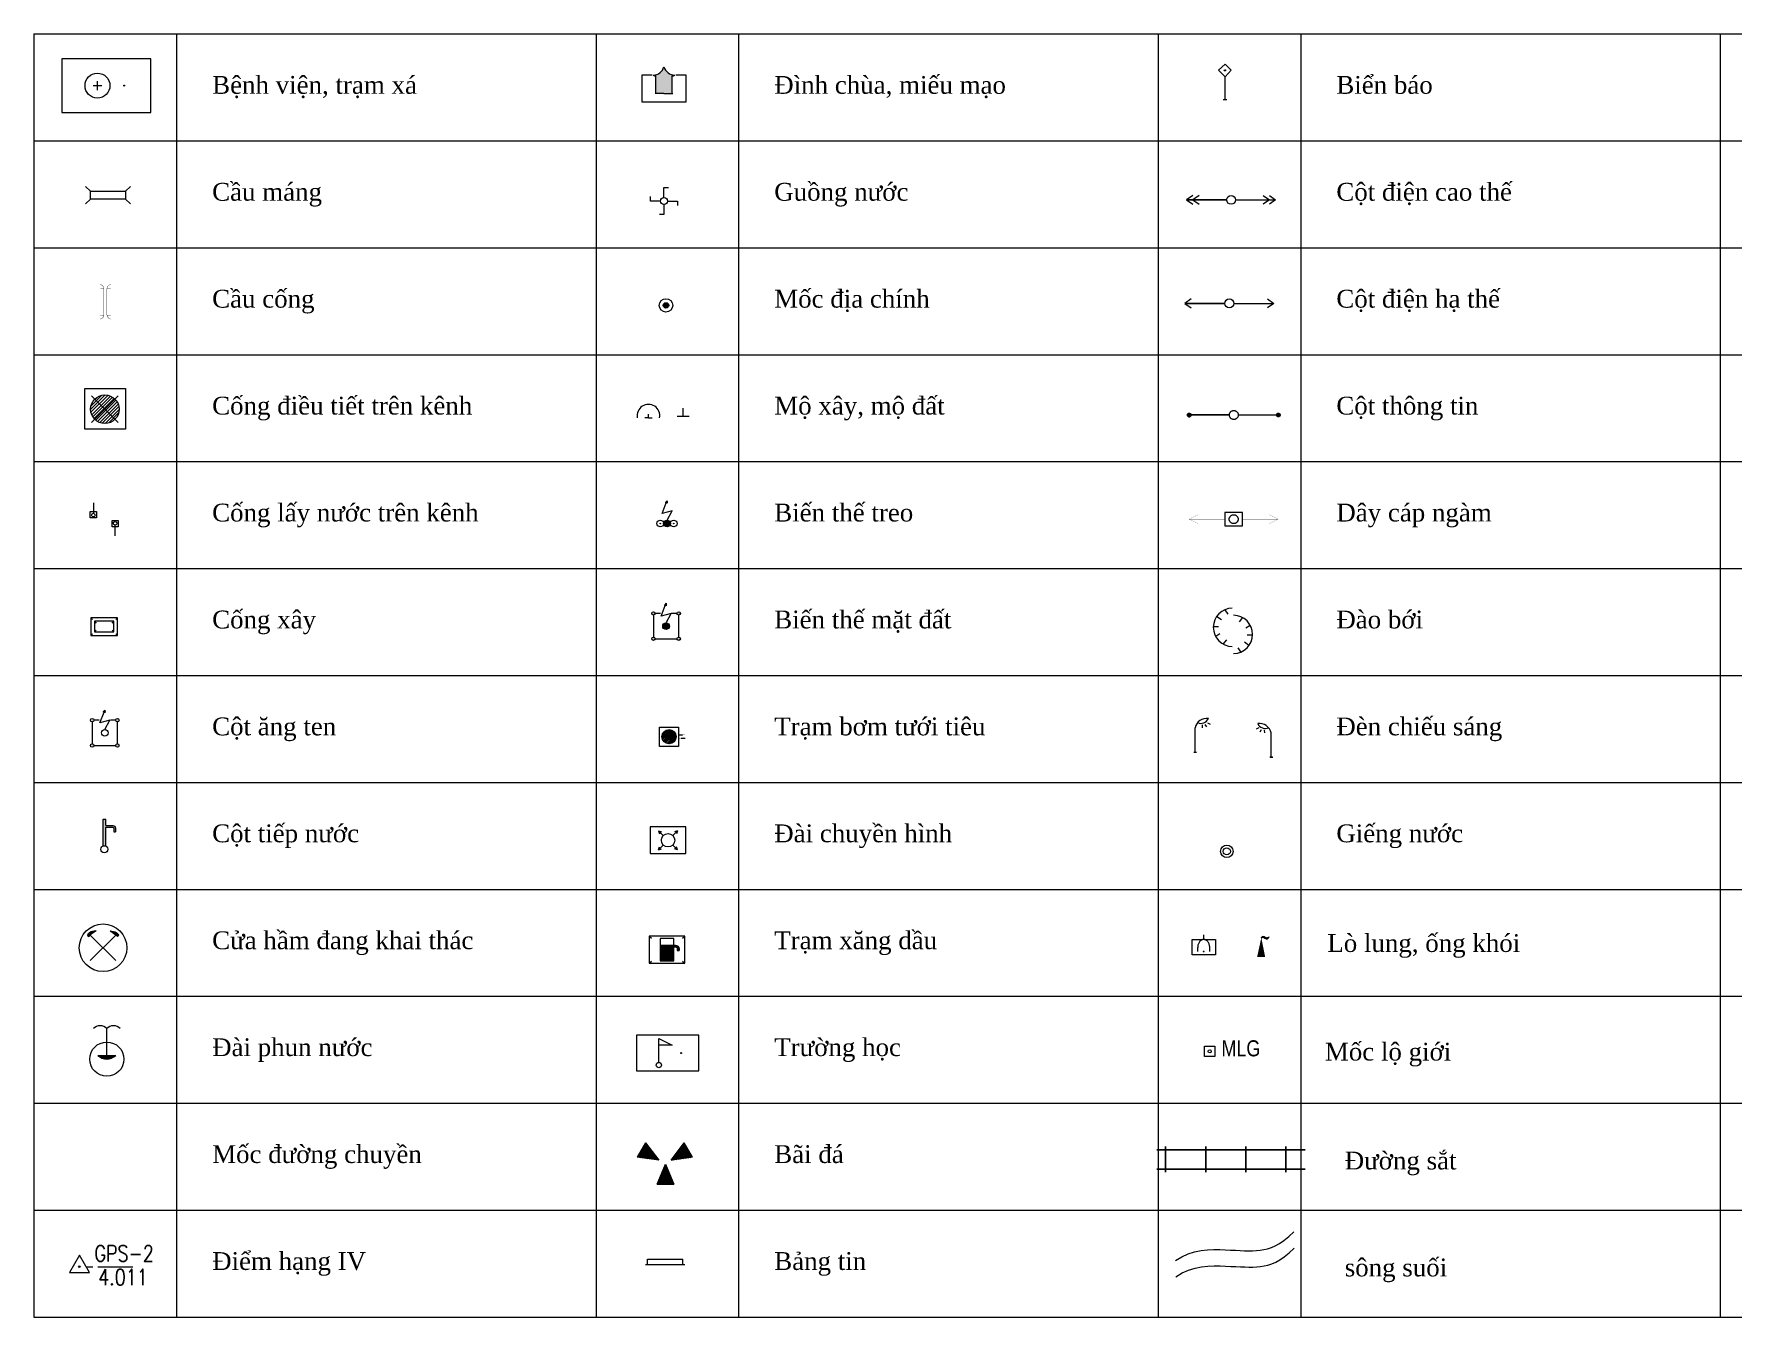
# Model space of a CAD drawing. Header units: feet. Extents: x 74374 to 92081, y 43964 to 65389.
# Drawn here: x 77324.6 to 77419.9, y 62526.3 to 62598.3 of the extents above; entities that cross this region are included whole.
import ezdxf
from ezdxf.enums import TextEntityAlignment as Align

# ---------------------------------------------------------------- set-up
doc = ezdxf.new("R2010")
doc.units = ezdxf.units.FT
doc.header["$MEASUREMENT"] = 0
for name, pattern in [('ACAD_ISO10W100', [18, 12, -3, 0, -3]), ('DASHED', [0.75, 0.5, -0.25]), ('PHANTOM2', [1.25, 0.625, -0.125, 0.125, -0.125, 0.125, -0.125])]:
    doc.linetypes.add(name, pattern=pattern)
for name, color, linetype, lineweight in [('CAPNGAM', 13, 'PHANTOM2', 13), ('Cau_cong', 16, 'Continuous', 13), ('DIAVAT', 24, 'Continuous', 13), ('DiemhangIV', 16, 'Continuous', 20), ('Diencaothe', 6, 'Continuous', 13), ('Dienhathe', 11, 'Continuous', 13), ('duong nuoc sach', 190, 'ACAD_ISO10W100', 13), ('Khung BD', 32, 'Continuous', 13), ('Song_suoi', 3, 'Continuous', 13), ('Text', 7, 'Continuous', 5)]:
    doc.layers.add(name, color=color, linetype=linetype, lineweight=lineweight)
doc.layers.add('KYHIEU', color=3, linetype='Continuous')
doc.styles.add('ghi chu', font='times.ttf', dxfattribs={"height": 1})
doc.styles.add('ROMANC', font='romanc', dxfattribs={"height": 0.5})
doc.styles.add('TXT', font='VnArial.TTF', dxfattribs={"width": 0.8, "height": 1.2})
pattern_1 = [(45, (91.23126, 9.123793), (-0.0088388348, 0.0088388348), []), (45, (91.240099, 9.123793), (-0.0088388348, 0.0088388348), [0.015625, -0.003125, 0, -0.003125])]

# ---------------------------------------------------------------- blocks, each defined once
blk = doc.blocks.new('BenhvienTramxa')
blk.add_hatch(color=256).paths.add_polyline_path([(1.025, 0, 1), (0.975, 0, 1)])
blk.add_lwpolyline([(-2.5, -1.5), (2.5, -1.5), (2.5, 1.5), (-2.5, 1.5)], close=True)
for points in [[(-0.75, 0), (-0.25, 0)], [(-0.5, -0.25), (-0.5, 0.25)]]:
    blk.add_lwpolyline(points)
for centre, radius in [((-0.5, 0), 0.7), ((1, 0), 0.025)]:
    blk.add_circle(centre, radius)
blk = doc.blocks.new('Caumangtrenkenh')
for p, q in [((-1.259, 0.495), (-0.981, 0.217)), ((0.981, 0.217), (1.259, 0.495)), ((-0.981, -0.217), (-1.259, -0.495)), ((0.981, -0.217), (1.259, -0.495))]:
    blk.add_line(p, q)
blk.add_lwpolyline([(-0.981, 0.217), (0.981, 0.217), (0.981, -0.217), (-0.981, -0.217)], close=True)
blk = doc.blocks.new('Cauotoquakenh')
at = {"const_width": 0.021}
for points in [[(-0.085, 0.751), (-0.103, 0.803), (-0.118, 0.843), (-0.133, 0.873), (-0.151, 0.896), (-0.172, 0.915), (-0.2, 0.932), (-0.238, 0.95), (-0.287, 0.971)], [(0.085, 0.751), (0.103, 0.803), (0.118, 0.843), (0.133, 0.873), (0.151, 0.896), (0.172, 0.915), (0.2, 0.932), (0.238, 0.95), (0.287, 0.971)], [(-0.295, 0.751), (-0.085, 0.751), (-0.085, -0.751), (-0.295, -0.751)], [(0.295, 0.751), (0.085, 0.751), (0.085, -0.751), (0.295, -0.751)], [(-0.085, -0.751), (-0.103, -0.803), (-0.118, -0.843), (-0.133, -0.873), (-0.151, -0.896), (-0.172, -0.915), (-0.2, -0.932), (-0.238, -0.95), (-0.287, -0.971)], [(0.085, -0.751), (0.103, -0.803), (0.118, -0.843), (0.133, -0.873), (0.151, -0.896), (0.172, -0.915), (0.2, -0.932), (0.238, -0.95), (0.287, -0.971)]]:
    blk.add_lwpolyline(points, dxfattribs=at)
blk = doc.blocks.new('Congdieutiettrenkenh')
h = blk.add_hatch()
h.set_pattern_fill('ANSI31', color=5, style=0)
h.set_pattern_definition([(45, (-13.18388, -21.52652), (-0.08838835, 0.08838835), [])])
h.paths.add_polyline_path([(-0.801, 0, 1), (0.801, 0, 1)])
for p, q in [((-0.742, 0.742), (0.742, -0.742)), ((0.742, 0.742), (-0.742, -0.742))]:
    blk.add_line(p, q)
blk.add_lwpolyline([(-1.115, 1.165), (1.164, 1.165), (1.164, -1.124), (-1.115, -1.124)], close=True)
blk.add_circle((0, 0), 0.801)
blk = doc.blocks.new('Conglaynuoctrenkenhtuoi')
for p, q in [((-0.609, 0.926), (-0.609, 0.334)), ((0.609, -0.926), (0.609, -0.334))]:
    blk.add_line(p, q)
for points in [[(-0.782, 0.423), (-0.437, 0.423), (-0.437, 0.078), (-0.782, 0.078)], [(0.782, -0.423), (0.437, -0.423), (0.437, -0.078), (0.782, -0.078)]]:
    blk.add_lwpolyline(points, close=True)
for centre in [(-0.609, 0.231), (0.609, -0.231)]:
    blk.add_circle(centre, 0.103)
blk = doc.blocks.new('Congxay')
for points in [[(-0.75, -0.5), (0.75, -0.5), (0.75, 0.5), (-0.75, 0.5)], [(-0.55, -0.3), (0.55, -0.3), (0.55, 0.3), (-0.55, 0.3)]]:
    blk.add_lwpolyline(points, close=True)
for points in [[(-0.75, 0.5), (-0.65, 0.4)], [(-0.55, 0.3), (-0.45, 0.2)], [(0.45, 0.2), (0.55, 0.3)], [(0.65, 0.4), (0.75, 0.5)], [(-0.75, -0.5), (-0.65, -0.4)], [(-0.55, -0.3), (-0.45, -0.2)], [(0.55, -0.3), (0.45, -0.2)], [(0.75, -0.5), (0.65, -0.4)]]:
    blk.add_lwpolyline(points)
blk = doc.blocks.new('Cotanten')
blk.add_hatch(color=256).paths.add_polyline_path([(0.005, 1.279), (-0.094, 1.182), (0.014, 1.141)])
h = blk.add_hatch(color=256)
h.paths.add_polyline_path([(-0.805, 0.71, 1), (-0.616, 0.71, 1)])
h.paths.add_polyline_path([(0.616, 0.71, 1), (0.805, 0.71, 1)])
h.paths.add_polyline_path([(0.616, -0.71, 1), (0.805, -0.71, 1)])
h.paths.add_polyline_path([(-0.805, -0.71, 1), (-0.616, -0.71, 1)])
for points in [[(-0.271, 0.553), (-0.04, 1.161)], [(0.005, 1.279), (-0.094, 1.182)], [(0.014, 1.141), (-0.094, 1.182)], [(0.005, 1.279), (0.014, 1.141)], [(-0.71, 0.616), (-0.71, -0.616)], [(-0.313, 0.71), (-0.616, 0.71)], [(0, 0.188), (0.287, 0.71), (-0.271, 0.553)], [(0.616, 0.71), (0.313, 0.71)], [(0.71, -0.616), (0.71, 0.616)], [(-0.616, -0.71), (0.616, -0.71)]]:
    blk.add_lwpolyline(points)
for centre, radius in [((-0.71, 0.71), 0.0947), ((0, 0), 0.188), ((0.71, 0.71), 0.0947), ((-0.71, -0.71), 0.0947), ((0.71, -0.71), 0.0947)]:
    blk.add_circle(centre, radius)
blk = doc.blocks.new('Cottiepnuoc')
blk.add_hatch(color=256).paths.add_polyline_path([(0.075, 1.235), (0.475, 1.235, -0.414214), (0.525, 1.185), (0.525, 0.985), (0.625, 0.985), (0.625, 1.185, 0.414214), (0.475, 1.335), (0.075, 1.335), (0.075, 1.685), (-0.075, 1.685), (-0.075, 0.185, -0.194601), (0.075, 0.185)])
for points in [[(-0.075, 0.185), (-0.075, 1.685)], [(-0.075, 1.685), (0.075, 1.685)], [(0.075, 1.335), (0.075, 1.685)], [(0.075, 0.185), (0.075, 1.235)], [(0.525, 0.985), (0.625, 0.985)]]:
    blk.add_lwpolyline(points)
for points in [[(0.075, 1.335), (0.475, 1.335, -0.414214), (0.625, 1.185), (0.625, 0.985)], [(0.075, 1.235), (0.475, 1.235, -0.414214), (0.525, 1.185), (0.525, 0.985)]]:
    blk.add_lwpolyline(points, format="xyb")
blk.add_circle((0, 0), 0.2)
blk = doc.blocks.new('Cuahamlocuamodangkhaithac')
h = blk.add_hatch(color=256)
edge = h.paths.add_edge_path()
edge.add_spline(control_points=[(-0.393, 0.949), (-0.524, 0.933), (-0.716, 0.91), (-0.84, 0.771), (-0.88, 0.727)], knot_values=[0, 0, 0, 0, 0.752255, 1.099719, 1.099719, 1.099719, 1.099719], degree=3, periodic=0)
edge.add_arc((-0.665, 0.837), 0.242, 207.18312, 234.67952)
edge.add_spline(control_points=[(-0.805, 0.64), (-0.741, 0.696), (-0.612, 0.811), (-0.466, 0.903), (-0.393, 0.949)], knot_values=[0, 0, 0, 0, 0.512032, 1.031539, 1.031539, 1.031539, 1.031539], degree=3, periodic=0)
h = blk.add_hatch(color=256)
edge = h.paths.add_edge_path()
edge.add_spline(control_points=[(0.88, 0.727), (0.84, 0.771), (0.716, 0.91), (0.524, 0.933), (0.393, 0.949)], knot_values=[0, 0, 0, 0, 0.347464, 1.099719, 1.099719, 1.099719, 1.099719], degree=3, periodic=0)
edge.add_spline(control_points=[(0.393, 0.949), (0.466, 0.903), (0.612, 0.811), (0.741, 0.696), (0.805, 0.64)], knot_values=[0, 0, 0, 0, 0.519507, 1.031539, 1.031539, 1.031539, 1.031539], degree=3, periodic=0)
edge.add_arc((0.665, 0.837), 0.242, 305.32048, 332.81688)
for points in [[(-0.717, -0.717), (0.717, 0.717)], [(0.717, -0.717), (-0.717, 0.717)]]:
    blk.add_lwpolyline(points)
blk.add_circle((0, 0), 1.336)
for centre, start, end in [((-0.665, 0.837), 207.18312, 234.67952), ((0.665, 0.837), 305.32048, 332.81688)]:
    blk.add_arc(centre, 0.242, start, end)
for points in [[(-0.393, 0.949), (-0.755, 0.847), (-0.88, 0.727)], [(-0.393, 0.949), (-0.609, 0.804), (-0.805, 0.64)], [(0.393, 0.949), (0.755, 0.847), (0.88, 0.727)], [(0.393, 0.949), (0.609, 0.804), (0.805, 0.64)]]:
    blk.add_spline(points, degree=3)
blk = doc.blocks.new('Daiphunnuoc')
blk.add_hatch(color=256).paths.add_polyline_path([(-0.5, 0, 0.421573), (0.5, 0)])
for points in [[(0, 0), (0, 1.5)], [(-0.5, 0), (0.5, 0)]]:
    blk.add_lwpolyline(points)
blk.add_circle((0, -0.211), 0.961)
for centre, radius, start, end in [((-0.375, 1.161), 0.505, 42.09065, 137.90935), ((0.375, 1.161), 0.505, 42.09065, 137.90935), ((0, 0.488), 0.698, 224.28206, 315.71794)]:
    blk.add_arc(centre, radius, start, end)
blk = doc.blocks.new('Dinhchuadenmieu')
blk.add_hatch(color=256).paths.add_polyline_path([(0, 1.5, -0.323461), (-0.605, 1.037, 0.13535), (-0.45, 0.998), (-0.45, 0), (0, 0), (0.45, 0), (0.45, 0.998, 0.13535), (0.605, 1.037, -0.323461)])
for points in [[(-0.67, 1.037), (-1.25, 1.037), (-1.25, -0.463), (1.25, -0.463), (1.25, 1.037), (0.67, 1.037)], [(-0.45, 0), (-0.45, 0.998)], [(0.45, 0), (0.45, 0.998)], [(0, 0), (-0.5, 0)], [(0, 0), (0.5, 0)]]:
    blk.add_lwpolyline(points)
for centre, radius, start, end in [((-0.623, 1.688), 0.651, 271.53514, 343.23267), ((-0.457, 1.3), 0.301, 240.49779, 271.33045), ((0.623, 1.688), 0.651, 196.76733, 268.46486), ((0.457, 1.3), 0.301, 268.66955, 299.50221)]:
    blk.add_arc(centre, radius, start, end)
blk = doc.blocks.new('Guongnuoc')
for points in [[(-0.2, 0), (-0.75, 0), (-0.75, 0.25)], [(0, 0.2), (0, 0.75), (0.25, 0.75)], [(0.2, 0), (0.75, 0), (0.75, -0.25)], [(0, -0.2), (0, -0.75), (-0.25, -0.75)]]:
    blk.add_lwpolyline(points)
blk.add_circle((0, 0), 0.2)
blk = doc.blocks.new('Mocdiachinh')
blk.add_hatch(color=256).paths.add_polyline_path([(-0.15, 0, 1), (0.15, 0, 1)])
for radius in [0.375, 0.15]:
    blk.add_circle((0, 0), radius)
blk = doc.blocks.new('Moxaydoclap')
for points in [[(0, 0), (-0.2, 0)], [(0, 0), (0, 0.2)], [(0, 0), (0.2, 0)]]:
    blk.add_lwpolyline(points)
blk.add_arc((0, 0.115), 0.635, 349.61114, 190.38886)
blk = doc.blocks.new('Trambienthetrencot')
for points in [[(0.005, 1.279), (-0.094, 1.182), (0.014, 1.141)], [(-0.387, 0, 1), (-0.362, 0, 1)], [(-0.188, 0, 1), (0.188, 0, 1)], [(0.363, 0, 1), (0.388, 0, 1)]]:
    blk.add_hatch(color=256).paths.add_polyline_path(points)
for points in [[(-0.271, 0.553), (-0.04, 1.161)], [(0.005, 1.279), (-0.094, 1.182)], [(0.014, 1.141), (-0.094, 1.182)], [(0.005, 1.279), (0.014, 1.141)], [(0, 0.188), (0.287, 0.71), (-0.271, 0.553)]]:
    blk.add_lwpolyline(points)
for centre, radius in [((-0.375, 0), 0.188), ((-0.375, 0), 0.0125), ((0, 0), 0.188), ((0.375, 0), 0.188), ((0.375, 0), 0.0125)]:
    blk.add_circle(centre, radius)
blk = doc.blocks.new('Trambienthetrenmatdat')
for points in [[(0.005, 1.279), (-0.094, 1.182), (0.014, 1.141)], [(-0.188, 0, 1), (0.188, 0, 1)]]:
    blk.add_hatch(color=256).paths.add_polyline_path(points)
h = blk.add_hatch(color=256)
h.paths.add_polyline_path([(-0.805, 0.71, 1), (-0.616, 0.71, 1)])
h.paths.add_polyline_path([(0.616, 0.71, 1), (0.805, 0.71, 1)])
h.paths.add_polyline_path([(0.616, -0.71, 1), (0.805, -0.71, 1)])
h.paths.add_polyline_path([(-0.805, -0.71, 1), (-0.616, -0.71, 1)])
for points in [[(-0.271, 0.553), (-0.04, 1.161)], [(0.005, 1.279), (-0.094, 1.182)], [(0.014, 1.141), (-0.094, 1.182)], [(0.005, 1.279), (0.014, 1.141)], [(-0.71, 0.616), (-0.71, -0.616)], [(-0.313, 0.71), (-0.616, 0.71)], [(0, 0.188), (0.287, 0.71), (-0.271, 0.553)], [(0.616, 0.71), (0.313, 0.71)], [(0.71, -0.616), (0.71, 0.616)], [(-0.616, -0.71), (0.616, -0.71)]]:
    blk.add_lwpolyline(points)
for centre, radius in [((-0.71, 0.71), 0.0947), ((0, 0), 0.188), ((0.71, 0.71), 0.0947), ((-0.71, -0.71), 0.0947), ((0.71, -0.71), 0.0947)]:
    blk.add_circle(centre, radius)
blk = doc.blocks.new('TrambomTuoitieukethop')
blk.add_hatch(color=5).paths.add_polyline_path([(0.398, 0, 1), (-0.398, 0)])
h = blk.add_hatch()
h.set_pattern_fill('ANSI31', color=1, scale=0.5, style=0)
h.set_pattern_definition([(45, (-10.8592, -70.712535), (-0.044194174, 0.044194174), [])])
h.paths.add_polyline_path([(-0.398, 0, 1), (0.398, 0)])
for p, q in [((-0.398, 0), (0.398, 0)), ((0.536, 0.1), (0.753, 0.1)), ((0.901, -0.1), (0.685, -0.1))]:
    blk.add_line(p, q)
blk.add_lwpolyline([(-0.536, 0.543), (0.536, 0.543), (0.536, -0.543), (-0.536, -0.543)], close=True)
for points in [[(0.753, 0.1, 0.0384, 0, 0), (0.901, 0.1, 0, 0, 0)], [(0.685, -0.1, 0.0384, 0, 0), (0.536, -0.1, 0, 0, 0)]]:
    blk.add_lwpolyline(points, format="xyseb")
blk.add_circle((0, 0), 0.398)
blk = doc.blocks.new('Tramthuydien')
blk.add_lwpolyline([(-1, -0.75), (1, -0.75), (1, 0.75), (-1, 0.75)], close=True)
for points in [[(-0.265, 0.265), (-0.53, 0.53)], [(-0.53, 0.53), (-0.477, 0.371)], [(-0.53, 0.53), (-0.371, 0.477)], [(0.265, 0.265), (0.53, 0.53)], [(0.53, 0.53), (0.371, 0.477)], [(0.53, 0.53), (0.477, 0.371)], [(-0.265, -0.265), (-0.53, -0.53)], [(-0.53, -0.53), (-0.477, -0.371)], [(-0.53, -0.53), (-0.371, -0.477)], [(0.265, -0.265), (0.53, -0.53)], [(0.53, -0.53), (0.371, -0.477)], [(0.53, -0.53), (0.477, -0.371)]]:
    blk.add_lwpolyline(points)
blk.add_circle((0, 0), 0.375)
blk = doc.blocks.new('Tramtiepxangdau')
blk.add_hatch(color=256).paths.add_polyline_path([(0.375, 0.15), (0.475, 0.15, -0.414214), (0.575, 0.05), (0.575, -0.05), (0.675, -0.05), (0.675, 0.05, 0.414214), (0.475, 0.25), (0.375, 0.25), (-0.375, 0.25), (-0.375, -0.625), (0.375, -0.625)])
blk.add_lwpolyline([(-1, -0.75), (1, -0.75), (1, 0.75), (-1, 0.75)], close=True)
for points in [[(-1, 0.75), (-0.867, 0.65)], [(0.375, 0.25), (0.375, 0.625), (-0.375, 0.625), (-0.375, -0.625), (0.375, -0.625), (0.375, 0.15)], [(-0.375, 0.25), (0.375, 0.25)], [(0.867, 0.65), (1, 0.75)], [(-1, -0.75), (-0.867, -0.65)], [(0.575, -0.05), (0.675, -0.05)], [(0.867, -0.65), (1, -0.75)]]:
    blk.add_lwpolyline(points)
for points in [[(0.375, 0.25), (0.475, 0.25, -0.414214), (0.675, 0.05), (0.675, -0.05)], [(0.375, 0.15), (0.475, 0.15, -0.414214), (0.575, 0.05), (0.575, -0.05)]]:
    blk.add_lwpolyline(points, format="xyb")
blk = doc.blocks.new('Truonghoc')
blk.add_hatch(color=256).paths.add_polyline_path([(1.275, 0.675, 1), (1.225, 0.675, 1)])
for p, q in [((0, 0.15), (0, 1.5)), ((0, 1.5), (0.75, 1.125)), ((0.75, 1.125), (0, 1.125))]:
    blk.add_line(p, q)
blk.add_lwpolyline([(-1.25, -0.325), (2.25, -0.325), (2.25, 1.675), (-1.25, 1.675)], close=True)
for centre, radius in [((0, 0), 0.15), ((1.25, 0.675), 0.025)]:
    blk.add_circle(centre, radius)
blk = doc.blocks.new('BAIDA')
at = {"layer": 'DIAVAT'}
for p, q in [((-1.097, 1.057), (-1.562, 0.252)), ((-0.932, 0.837), (-1.152, 0.967)), ((-1.012, 0.942), (-1.127, 1.007)), ((-1.097, 1.057), (-0.357, 0.092)), ((0.333, 0.092), (1.073, 1.057)), ((0.958, 0.902), (1.113, 0.992)), ((1.538, 0.252), (1.073, 1.057)), ((-0.357, 0.092), (-1.562, 0.252)), ((-1.372, 0.227), (-1.527, 0.317)), ((-1.242, 0.207), (-1.502, 0.357)), ((-1.107, 0.192), (-1.477, 0.402)), ((-0.982, 0.172), (-1.452, 0.447)), ((-0.852, 0.157), (-1.427, 0.487)), ((-0.722, 0.142), (-1.402, 0.532)), ((-0.592, 0.122), (-1.377, 0.577)), ((-0.462, 0.102), (-1.352, 0.617)), ((-0.372, 0.112), (-1.327, 0.662)), ((-0.452, 0.217), (-1.302, 0.707)), ((-0.532, 0.317), (-1.277, 0.747)), ((-0.612, 0.422), (-1.252, 0.792)), ((-0.692, 0.527), (-1.227, 0.837)), ((-0.772, 0.632), (-1.202, 0.877)), ((-0.852, 0.732), (-1.177, 0.922)), ((1.538, 0.252), (0.333, 0.092)), ((0.358, 0.097), (1.313, 0.647)), ((0.398, 0.172), (1.288, 0.687)), ((0.478, 0.282), (1.263, 0.732)), ((0.488, 0.112), (1.338, 0.602)), ((0.558, 0.382), (1.238, 0.777)), ((0.623, 0.132), (1.363, 0.557)), ((0.638, 0.487), (1.213, 0.817)), ((0.718, 0.592), (1.188, 0.862)), ((0.748, 0.147), (1.388, 0.517)), ((0.793, 0.692), (1.158, 0.907)), ((0.878, 0.797), (1.138, 0.947)), ((0.878, 0.167), (1.413, 0.472)), ((1.008, 0.182), (1.438, 0.427)), ((1.143, 0.197), (1.463, 0.387)), ((1.268, 0.217), (1.488, 0.342)), ((1.403, 0.232), (1.513, 0.297)), ((-0.292, -0.883), (-0.292, -1.258)), ((-0.242, -0.763), (-0.242, -1.258)), ((-0.192, -0.643), (-0.192, -1.258)), ((-0.142, -0.518), (-0.142, -1.258)), ((-0.092, -0.398), (-0.092, -1.258)), ((-0.042, -0.278), (-0.042, -1.258)), ((0.008, -0.158), (0.008, -1.258)), ((0.058, -0.228), (0.058, -1.258)), ((0.108, -0.353), (0.108, -1.258)), ((0.158, -0.473), (0.158, -1.258)), ((0.208, -0.593), (0.208, -1.258)), ((0.258, -0.713), (0.258, -1.258)), ((0.308, -0.833), (0.308, -1.258)), ((-0.447, -1.258), (0.483, -1.258)), ((-0.392, -1.123), (-0.392, -1.258)), ((-0.342, -1.003), (-0.342, -1.258)), ((0.358, -0.958), (0.358, -1.258)), ((0.408, -1.078), (0.408, -1.258))]:
    blk.add_line(p, q, dxfattribs=at)
blk.add_lwpolyline([(-0.447, -1.258), (0.018, -0.133), (0.483, -1.258)], dxfattribs=at)
blk = doc.blocks.new('BANGTIN')
at = {"layer": 'DIAVAT'}
for p, q in [((-1.1, 0), (1.1, 0)), ((-1, 0.3), (1, 0.3)), ((-1, 0), (-1, 0.3)), ((1, 0), (1, 0.3))]:
    blk.add_line(p, q, dxfattribs=at)
blk = doc.blocks.new('BIENBAO')
at = {"layer": 'DIAVAT'}
blk.add_line((-0.1, 0), (0.1, 0), dxfattribs=at)
blk.add_lwpolyline([(0, 0), (0, 1.29), (-0.36, 1.65), (0, 2), (0.35, 1.65), (0, 1.29)], dxfattribs=at)
blk.add_circle((-0.006, 1.644), 0.0354, dxfattribs=at)
blk = doc.blocks.new('DIENTHOAI')
at = {"layer": 'duong nuoc sach'}
h = blk.add_hatch(dxfattribs=at)
h.set_pattern_fill('ANSI35', color=256, scale=0.05, style=0)
h.set_pattern_definition(pattern_1)
edge = h.paths.add_edge_path()
edge.add_arc((-2.5, 0), 0.1, 0, 360)
h = blk.add_hatch(dxfattribs=at)
h.set_pattern_fill('ANSI35', color=256, scale=0.05, style=0)
h.set_pattern_definition(pattern_1)
edge = h.paths.add_edge_path()
edge.add_arc((2.5, 0), 0.1, 0, 360)
for p, q in [((-2.5, 0), (-0.25, 0)), ((-0.25, 0), (-2.5, 0)), ((0.25, 0), (2.5, 0))]:
    blk.add_line(p, q, dxfattribs=at)
for centre, radius in [((-2.5, 0), 0.1), ((0, 0), 0.25), ((2.5, 0), 0.1)]:
    blk.add_circle(centre, radius, dxfattribs=at)
blk = doc.blocks.new('A$C7F671663')
at = {"layer": 'CAPNGAM', "linetype": 'DASHED', "ltscale": 1.5, "const_width": 0.02}
for points in [[(1, 1.25), (0, 0.75), (4, 0.75)], [(1, 0.25), (0, 0.75), (4, 0.75)], [(6, 0.75), (10, 0.75), (9, 1.25)], [(6, 0.75), (10, 0.75), (9, 0.25)]]:
    blk.add_lwpolyline(points, dxfattribs=at)
at = {"layer": 'duong nuoc sach'}
blk.add_lwpolyline([(6, 1.5), (4, 1.5), (4, 0), (6, 0), (6, 1.5)], dxfattribs=at)
blk.add_circle((5, 0.75), 0.5, dxfattribs=at)
blk = doc.blocks.new('CAPNGAM')
at = {"layer": 'DIAVAT', "xscale": 0.5, "yscale": 0.5, "zscale": 0.5}
blk.add_blockref('A$C7F671663', (-2.502, -0.375), dxfattribs=at)
blk = doc.blocks.new('DAOBOI')
at = {"layer": 'DIAVAT'}
for points in [[(-0.461, 1.146), (-0.308, 0.91)], [(-1.099, 0.214), (-0.815, 0.214)], [(-0.91, 0.781), (-0.662, 0.604)], [(0.531, 0.71), (0.33, 0.474)], [(0.956, 0.262), (0.72, 0.12)], [(-0.981, -0.328), (-0.745, -0.187)], [(-0.556, -0.777), (-0.355, -0.541)], [(0.885, -0.847), (0.637, -0.67)], [(1.074, -0.281), (0.79, -0.281)], [(0.436, -1.213), (0.283, -0.977)]]:
    blk.add_lwpolyline(points, dxfattribs=at)
for centre, start, end in [((-0.04, 0.167), 90.4079, 269.5921), ((0.015, -0.233), 270.4079, 89.5921)]:
    blk.add_arc(centre, 1.074, start, end, dxfattribs=at)
blk = doc.blocks.new('DEN-N')
at = {"layer": 'DIAVAT'}
for p, q in [((-0.7, 1.66), (-0.85, 1.58)), ((-0.56, 1.55), (-0.64, 1.42)), ((-0.4, 1.53), (-0.39, 1.37)), ((0, 0), (0, 1.37)), ((0, 0), (0, 1.37)), ((0.07, 0), (-0.08, 0)), ((-0.07, 0), (0.08, 0))]:
    blk.add_line(p, q, dxfattribs=at)
for centre, radius, start, end in [((-0.659, 1.231), 0.666, 12.04121, 98.61771), ((-0.346, 2.071), 0.451, 203.72526, 295.39259)]:
    blk.add_arc(centre, radius, start, end, dxfattribs=at)
blk = doc.blocks.new('DEN-S')
at = {"layer": 'DIAVAT'}
for p, q in [((0, 0), (0, 1.37)), ((0.4, 1.53), (0.4, 1.37)), ((0.56, 1.55), (0.64, 1.42)), ((0.7, 1.66), (0.85, 1.58)), ((-0.07, 0), (0.08, 0))]:
    blk.add_line(p, q, dxfattribs=at)
for centre, radius, start, end in [((0.653, 1.231), 0.666, 81.38229, 167.95879), ((0.34, 2.071), 0.451, 244.60741, 336.27474)]:
    blk.add_arc(centre, radius, start, end, dxfattribs=at)
blk = doc.blocks.new('GIENGXAY')
at = {"layer": 'DIAVAT'}
for radius in [0.35, 0.2]:
    blk.add_circle((0, 0), radius, dxfattribs=at)
blk = doc.blocks.new('Modat')
at = {"layer": 'DIAVAT'}
for p, q in [((-0.342, 0), (0.333, 0)), ((0, 0), (0, 0.45))]:
    blk.add_line(p, q, dxfattribs=at)
blk = doc.blocks.new('Lolung')
at = {"layer": 'DIAVAT'}
for p, q in [((-0.329, -0.006), (-0.329, 0.219)), ((0.004, 0.669), (0.004, 0.939)), ((0.346, -0.006), (0.346, 0.219))]:
    blk.add_line(p, q, dxfattribs=at)
blk.add_lwpolyline([(0.049, 0.678), (0.67, 0.678), (0.67, -0.186), (-0.653, -0.186), (-0.653, 0.678), (-0.041, 0.678)], dxfattribs=at)
blk.add_lwpolyline([(0.338, 0.225, 0.03704), (0.331, 0.313, 0.038298), (0.312, 0.397, 0.040859), (0.281, 0.475, 0.044767), (0.239, 0.543, 0.049923), (0.188, 0.599, 0.055851), (0.129, 0.641, 0.061414), (0.066, 0.666, 0.064903), (0, 0.675, 0.064903), (-0.066, 0.666, 0.061414), (-0.129, 0.641, 0.055851), (-0.188, 0.599, 0.049923), (-0.239, 0.543, 0.044767), (-0.281, 0.475, 0.040859), (-0.312, 0.397, 0.038298), (-0.331, 0.313, 0.03704), (-0.338, 0.225, 0.03704)], format="xyb", dxfattribs=at)
blk.add_circle((0, 0), 0.0225, dxfattribs=at)
blk = doc.blocks.new('Ongkhoi')
at = {"layer": 'DIAVAT'}
for p, q in [((0.036, 1.116), (0.009, 1.08)), ((0.009, 1.08), (0.022, 1.1)), ((0.009, 1.08), (0.035, 1.095)), ((0.009, 1.08), (0.018, 1.086)), ((0.018, 1.086), (0.035, 1.095)), ((0.022, 1.1), (0.05, 1.127)), ((0.035, 1.095), (0.079, 1.109)), ((0.035, 1.095), (0.05, 1.102)), ((0.055, 1.131), (0.036, 1.116)), ((0.05, 1.127), (0.081, 1.141)), ((0.05, 1.102), (0.06, 1.105)), ((0.069, 1.137), (0.055, 1.131)), ((0.06, 1.105), (0.067, 1.107)), ((0.067, 1.107), (0.079, 1.109)), ((0.096, 1.144), (0.069, 1.137)), ((0.079, 1.109), (0.093, 1.11)), ((0.079, 1.109), (0.118, 1.107)), ((0.081, 1.141), (0.101, 1.144)), ((0.093, 1.11), (0.102, 1.109)), ((0.139, 1.139), (0.096, 1.144)), ((0.101, 1.144), (0.145, 1.138)), ((0.102, 1.109), (0.107, 1.108)), ((0.107, 1.108), (0.119, 1.106)), ((0.118, 1.107), (0.143, 1.097)), ((0.119, 1.106), (0.127, 1.103)), ((0.127, 1.103), (0.144, 1.097)), ((0.169, 1.129), (0.139, 1.139)), ((0.143, 1.097), (0.196, 1.066)), ((0.144, 1.097), (0.161, 1.088)), ((0.145, 1.138), (0.213, 1.11)), ((0.161, 1.088), (0.197, 1.066)), ((0.23, 1.102), (0.169, 1.129)), ((0.196, 1.066), (0.26, 1.033)), ((0.197, 1.066), (0.222, 1.052)), ((0.213, 1.11), (0.305, 1.072)), ((0.222, 1.052), (0.236, 1.045)), ((0.299, 1.073), (0.23, 1.102)), ((0.236, 1.045), (0.252, 1.038)), ((0.252, 1.038), (0.261, 1.035)), ((0.26, 1.033), (0.295, 1.024)), ((0.261, 1.035), (0.275, 1.029)), ((0.275, 1.029), (0.282, 1.026)), ((0.282, 1.026), (0.293, 1.023)), ((0.293, 1.023), (0.304, 1.021)), ((0.295, 1.024), (0.333, 1.026)), ((0.344, 1.066), (0.299, 1.073)), ((0.304, 1.021), (0.309, 1.02)), ((0.305, 1.072), (0.349, 1.066)), ((0.309, 1.02), (0.321, 1.021)), ((0.321, 1.021), (0.326, 1.021)), ((0.326, 1.021), (0.335, 1.023)), ((0.333, 1.026), (0.352, 1.033)), ((0.335, 1.023), (0.346, 1.027)), ((0.365, 1.068), (0.344, 1.066)), ((0.346, 1.027), (0.352, 1.029)), ((0.349, 1.066), (0.378, 1.071)), ((0.352, 1.033), (0.391, 1.06)), ((0.352, 1.029), (0.361, 1.034)), ((0.361, 1.034), (0.37, 1.04)), ((0.397, 1.08), (0.365, 1.068)), ((0.37, 1.04), (0.374, 1.044)), ((0.374, 1.044), (0.387, 1.054)), ((0.378, 1.071), (0.392, 1.077)), ((0.387, 1.054), (0.393, 1.061)), ((0.391, 1.06), (0.411, 1.081)), ((0.392, 1.077), (0.412, 1.091)), ((0.393, 1.061), (0.403, 1.071)), ((0.427, 1.106), (0.397, 1.08)), ((0.403, 1.071), (0.418, 1.09)), ((0.411, 1.081), (0.441, 1.125)), ((0.412, 1.091), (0.441, 1.125)), ((0.418, 1.09), (0.433, 1.112)), ((0.441, 1.125), (0.427, 1.106)), ((0.433, 1.112), (0.441, 1.125))]:
    blk.add_line(p, q, dxfattribs=at)
blk.add_solid([(-0.225, 0), (0.225, 0), (0.009, 1.08)], dxfattribs=at)
blk = doc.blocks.new('Moclogioi')
at = {"layer": 'DIAVAT'}
blk.add_lwpolyline([(-0.291, 0.297), (0.294, 0.297), (0.294, -0.288), (-0.291, -0.288)], close=True, dxfattribs=at)
for centre, radius in [((-0.293, 0.291), 0.000225), ((-0.293, 0.291), 0.000225), ((0, 0), 0.0866), ((0.297, 0.291), 0.000225), ((0.297, 0.291), 0.000225)]:
    blk.add_circle(centre, radius, dxfattribs=at)
at = {"layer": 'DIAVAT', "linetype": 'Continuous', "style": 'TXT', "width": 0.8}
blk.add_text('MLG', height=0.9, dxfattribs=at).set_placement((0.663, -0.279))
blk = doc.blocks.new('DiemhangIV')
at = {"layer": 'DiemhangIV'}
for p, q in [((0.441, 0), (0.756, 0)), ((1.044, 0), (2.997, 0))]:
    blk.add_line(p, q, dxfattribs=at)
at = {"layer": 'DiemhangIV', "flags": 128}
blk.add_lwpolyline([(0.568, -0.321), (0.006, 0.652), (-0.556, -0.321)], close=True, dxfattribs=at)
at = {"layer": 'DiemhangIV'}
blk.add_circle((0, 0), 0.045, dxfattribs=at)
at = {"layer": 'DiemhangIV', "linetype": 'Continuous', "style": 'ROMANC', "width": 0.8}
for s, p in [('GPS-2', (2.519, 0.749)), ('4.011', (2.452, -0.581))]:
    blk.add_text(s, height=0.9, dxfattribs=at).set_placement(p, align=Align.MIDDLE)
blk = doc.blocks.new('CAOTHE')
at = {"layer": 'Diencaothe'}
for p, q in [((-0.25, 0), (-2.5, 0)), ((-2.5, 0), (-0.25, 0)), ((0.25, 0), (2.5, 0))]:
    blk.add_line(p, q, dxfattribs=at)
for points in [[(-2.15, 0.25), (-2.5, 0), (-2.15, -0.25)], [(-1.8, 0.25), (-2.15, 0), (-1.8, -0.25)], [(1.8, 0.25), (2.15, 0), (1.8, -0.25)], [(2.15, 0.25), (2.5, 0), (2.15, -0.25)]]:
    blk.add_lwpolyline(points, dxfattribs=at)
blk.add_circle((0, 0), 0.25, dxfattribs=at)
blk = doc.blocks.new('hathe')
at = {"layer": 'Dienhathe'}
for p, q in [((-0.25, 0), (-2.5, 0)), ((-2.5, 0), (-0.25, 0)), ((0.25, 0), (2.5, 0))]:
    blk.add_line(p, q, dxfattribs=at)
for points in [[(-2.15, 0.25), (-2.5, 0), (-2.15, -0.25)], [(2.15, 0.25), (2.5, 0), (2.15, -0.25)]]:
    blk.add_lwpolyline(points, dxfattribs=at)
blk.add_circle((0, 0), 0.25, dxfattribs=at)

msp = doc.modelspace()

# ---------------------------------------------------------------- linework, layer by layer
at = {"layer": 'Khung BD'}
for points in [[(77324.55281, 62598.3473), (77324.55281, 62526.3473)], [(77324.55281, 62598.3473), (77356.0978, 62598.3473)], [(77332.55281, 62598.3473), (77332.55281, 62526.3473)], [(77356.0978, 62598.3473), (77356.0978, 62526.3473)], [(77356.0978, 62598.3473), (77356.0978, 62526.3473)], [(77356.0978, 62598.3473), (77387.64278, 62598.3473)], [(77364.0978, 62598.3473), (77364.0978, 62526.3473)], [(77387.64278, 62598.3473), (77387.64278, 62526.3473)], [(77387.64278, 62598.3473), (77387.64278, 62526.3473)], [(77387.64278, 62598.3473), (77419.18776, 62598.3473)], [(77395.64278, 62598.3473), (77395.64278, 62526.3473)], [(77419.18776, 62598.3473), (77419.18776, 62526.3473)], [(77419.18776, 62598.3473), (77419.18776, 62526.3473)], [(77419.18776, 62598.3473), (77450.73274, 62598.3473)], [(77324.55281, 62592.3473), (77356.0978, 62592.3473)], [(77356.0978, 62592.3473), (77387.64278, 62592.3473)], [(77387.64278, 62592.3473), (77419.18776, 62592.3473)], [(77419.18776, 62592.3473), (77450.73274, 62592.3473)], [(77324.55281, 62586.3473), (77356.0978, 62586.3473)], [(77356.0978, 62586.3473), (77387.64278, 62586.3473)], [(77387.64278, 62586.3473), (77419.18776, 62586.3473)], [(77419.18776, 62586.3473), (77450.73274, 62586.3473)], [(77324.55281, 62580.3473), (77356.0978, 62580.3473)], [(77356.0978, 62580.3473), (77387.64278, 62580.3473)], [(77387.64278, 62580.3473), (77419.18776, 62580.3473)], [(77419.18776, 62580.3473), (77450.73274, 62580.3473)], [(77324.55281, 62574.3473), (77356.0978, 62574.3473)], [(77356.0978, 62574.3473), (77387.64278, 62574.3473)], [(77387.64278, 62574.3473), (77419.18776, 62574.3473)], [(77419.18776, 62574.3473), (77450.73274, 62574.3473)], [(77324.55281, 62568.3473), (77356.0978, 62568.3473)], [(77356.0978, 62568.3473), (77387.64278, 62568.3473)], [(77387.64278, 62568.3473), (77419.18776, 62568.3473)], [(77419.18776, 62568.3473), (77450.73274, 62568.3473)], [(77324.55281, 62562.3473), (77356.0978, 62562.3473)], [(77356.0978, 62562.3473), (77387.64278, 62562.3473)], [(77387.64278, 62562.3473), (77419.18776, 62562.3473)], [(77419.18776, 62562.3473), (77450.73274, 62562.3473)], [(77324.55281, 62556.3473), (77356.0978, 62556.3473)], [(77356.0978, 62556.3473), (77387.64278, 62556.3473)], [(77387.64278, 62556.3473), (77419.18776, 62556.3473)], [(77419.18776, 62556.3473), (77450.73274, 62556.3473)], [(77324.55281, 62550.3473), (77356.0978, 62550.3473)], [(77356.0978, 62550.3473), (77387.64278, 62550.3473)], [(77387.64278, 62550.3473), (77419.18776, 62550.3473)], [(77419.18776, 62550.3473), (77450.73274, 62550.3473)], [(77324.55281, 62544.3473), (77356.0978, 62544.3473)], [(77356.0978, 62544.3473), (77387.64278, 62544.3473)], [(77387.64278, 62544.3473), (77419.18776, 62544.3473)], [(77419.18776, 62544.3473), (77450.73274, 62544.3473)], [(77324.55281, 62538.3473), (77356.0978, 62538.3473)], [(77356.0978, 62538.3473), (77387.64278, 62538.3473)], [(77387.64278, 62538.3473), (77419.18776, 62538.3473)], [(77419.18776, 62538.3473), (77450.73274, 62538.3473)], [(77324.55281, 62532.3473), (77356.0978, 62532.3473)], [(77356.0978, 62532.3473), (77387.64278, 62532.3473)], [(77387.64278, 62532.3473), (77419.18776, 62532.3473)], [(77419.18776, 62532.3473), (77450.73274, 62532.3473)], [(77324.55281, 62526.3473), (77356.0978, 62526.3473)], [(77356.0978, 62526.3473), (77387.64278, 62526.3473)], [(77387.64278, 62526.3473), (77419.18776, 62526.3473)], [(77419.18776, 62526.3473), (77450.73274, 62526.3473)]]:
    msp.add_lwpolyline(points, dxfattribs=at)
at = {"layer": 'KYHIEU'}
for p, q in [((77387.56732, 62535.72976), (77395.89049, 62535.72976)), ((77388.06007, 62535.90976), (77388.06007, 62534.46976)), ((77390.31007, 62535.90976), (77390.31007, 62534.46976)), ((77392.56007, 62535.90976), (77392.56007, 62534.46976)), ((77394.81007, 62535.90976), (77394.81007, 62534.46976)), ((77387.56732, 62534.64976), (77395.89049, 62534.64976))]:
    msp.add_line(p, q, dxfattribs=at)
at = {"layer": 'Song_suoi'}
for points in [[(77388.60877, 62529.52233), (77388.96446, 62529.734), (77389.32697, 62529.89186), (77389.69214, 62530.00327), (77390.05582, 62530.0756), (77390.41387, 62530.1162), (77390.76214, 62530.13243), (77391.09647, 62530.13166), (77391.41271, 62530.12125), (77391.70783, 62530.10762), (77391.98325, 62530.09348), (77392.2415, 62530.08059), (77392.48511, 62530.07073), (77392.7166, 62530.06566), (77392.93853, 62530.06715), (77393.15341, 62530.07698), (77393.36377, 62530.0969), (77393.57229, 62530.12925), (77393.78216, 62530.17861), (77393.99672, 62530.25011), (77394.21929, 62530.34888), (77394.45321, 62530.48007), (77394.7018, 62530.6488), (77394.9684, 62530.86021), (77395.25635, 62531.11944)], [(77388.62827, 62528.60692), (77388.98396, 62528.81859), (77389.34646, 62528.97645), (77389.71163, 62529.08786), (77390.07532, 62529.16018), (77390.43337, 62529.20078), (77390.78163, 62529.21702), (77391.11596, 62529.21625), (77391.43221, 62529.20583), (77391.72733, 62529.1922), (77392.00275, 62529.17806), (77392.26099, 62529.16518), (77392.5046, 62529.15531), (77392.7361, 62529.15024), (77392.95802, 62529.15174), (77393.1729, 62529.16156), (77393.38327, 62529.18149), (77393.59179, 62529.21384), (77393.80166, 62529.2632), (77394.01621, 62529.3347), (77394.23878, 62529.43347), (77394.4727, 62529.56465), (77394.72129, 62529.73338), (77394.9879, 62529.94479), (77395.27584, 62530.20402)]]:
    msp.add_lwpolyline(points, dxfattribs=at)

# ---------------------------------------------------------------- block references
msp.add_blockref('Modat', (77360.98528, 62576.89061))
at = {"layer": 'CAPNGAM'}
msp.add_blockref('CAPNGAM', (77391.88478, 62571.11912), dxfattribs=at)
at = {"layer": 'Cau_cong'}
for name, p in [('Caumangtrenkenh', (77328.70606, 62589.30204)), ('Cauotoquakenh', (77328.56513, 62583.31917))]:
    msp.add_blockref(name, p, dxfattribs=at)
at = {"layer": 'DIAVAT'}
for name, p in [('BenhvienTramxa', (77328.61771, 62595.44924)), ('Dinhchuadenmieu', (77359.91041, 62594.99858)), ('BIENBAO', (77391.39488, 62594.66096)), ('Guongnuoc', (77359.91041, 62588.9739)), ('Mocdiachinh', (77360.02315, 62583.11813)), ('Congdieutiettrenkenh', (77328.53212, 62577.29158)), ('Moxaydoclap', (77359.03842, 62576.80982)), ('Conglaynuoctrenkenhtuoi', (77328.49555, 62571.11864)), ('Trambienthetrencot', (77360.0802, 62570.87603)), ('Congxay', (77328.49434, 62565.09066)), ('Trambienthetrenmatdat', (77360.02443, 62565.11888)), ('DAOBOI', (77391.85249, 62564.88428)), ('Cotanten', (77328.5288, 62559.13018)), ('DEN-S', (77389.71143, 62558.04036)), ('TrambomTuoitieukethop', (77360.19314, 62558.91389)), ('DEN-N', (77393.99356, 62557.7552)), ('Cottiepnuoc', (77328.50428, 62552.59552)), ('Tramthuydien', (77360.13661, 62553.10064)), ('GIENGXAY', (77391.49565, 62552.47969)), ('Cuahamlocuamodangkhaithac', (77328.42985, 62547.06676)), ('Tramtiepxangdau', (77360.08024, 62546.96335)), ('Lolung', (77390.19933, 62546.85901)), ('Ongkhoi', (77393.42248, 62546.54917)), ('Daiphunnuoc', (77328.64181, 62541.031)), ('Truonghoc', (77359.62165, 62540.48488)), ('Moclogioi', (77390.53438, 62541.25578)), ('BAIDA', (77359.97611, 62535.06082)), ('BANGTIN', (77359.97611, 62529.29643))]:
    msp.add_blockref(name, p, dxfattribs=at)
at = {"layer": 'DiemhangIV'}
msp.add_blockref('DiemhangIV', (77327.09557, 62529.16913), dxfattribs=at)
at = {"layer": 'Diencaothe'}
msp.add_blockref('CAOTHE', (77391.7374, 62589.03777), dxfattribs=at)
at = {"layer": 'Dienhathe'}
msp.add_blockref('hathe', (77391.63712, 62583.22739), dxfattribs=at)
at = {"layer": 'duong nuoc sach'}
msp.add_blockref('DIENTHOAI', (77391.88784, 62576.9662), dxfattribs=at)

# ---------------------------------------------------------------- texts
at = {"layer": 'Text', "style": 'ghi chu'}
for s, p in [('Đình chùa, miếu mạo', (77366.0978, 62594.98946)), ('Biển báo', (77397.64278, 62594.98946)), ('Bệnh viện, trạm xá', (77334.55281, 62594.98946)), ('Cầu máng', (77334.55281, 62588.98946)), ('Guồng nước', (77366.0978, 62588.98946)), ('Cột điện cao thế', (77397.64278, 62588.98946)), ('Cầu cống', (77334.55281, 62582.98946)), ('Mốc địa chính', (77366.0978, 62582.98946)), ('Cột điện hạ thế', (77397.64278, 62582.98946)), ('Cống điều tiết trên kênh', (77334.55281, 62576.98946)), ('Mộ xây, mộ đất', (77366.0978, 62576.98946)), ('Cột thông tin', (77397.64278, 62576.98946)), ('Cống lấy nước trên kênh', (77334.55281, 62570.98946)), ('Biến thế treo', (77366.0978, 62570.98946)), ('Dây cáp ngàm', (77397.64278, 62570.98946)), ('Cống xây', (77334.55281, 62564.98946)), ('Biến thế mặt đất', (77366.0978, 62564.98946)), ('Đào bới', (77397.64278, 62564.98946)), ('Cột ăng ten', (77334.55281, 62558.98946)), ('Trạm bơm tưới tiêu', (77366.0978, 62558.98946)), ('Đèn chiếu sáng', (77397.64278, 62558.98946)), ('Cột tiếp nước', (77334.55281, 62552.98946)), ('Đài chuyền hình', (77366.0978, 62552.98946)), ('Giếng nước', (77397.64278, 62552.98946)), ('Cửa hầm đang khai thác', (77334.55281, 62546.98946)), ('Trạm xăng dầu', (77366.0978, 62546.98946)), ('Lò lung, ống khói', (77397.13887, 62546.83345)), ('Đài phun nước', (77334.55281, 62540.98946)), ('Trường học', (77366.0978, 62540.98946)), ('Mốc lộ giới', (77397.00177, 62540.73954)), ('Mốc đường chuyền', (77334.55281, 62534.98946)), ('Bãi đá', (77366.0978, 62534.98946)), ('Đường sắt', (77398.11406, 62534.62909)), ('Điểm hạng IV', (77334.55281, 62528.98946)), ('Bảng tin', (77366.0978, 62528.98946)), ('sông suối', (77398.11406, 62528.62909))]:
    msp.add_text(s, height=1, dxfattribs=at).set_placement(p)

doc.saveas('drawing.dxf')
